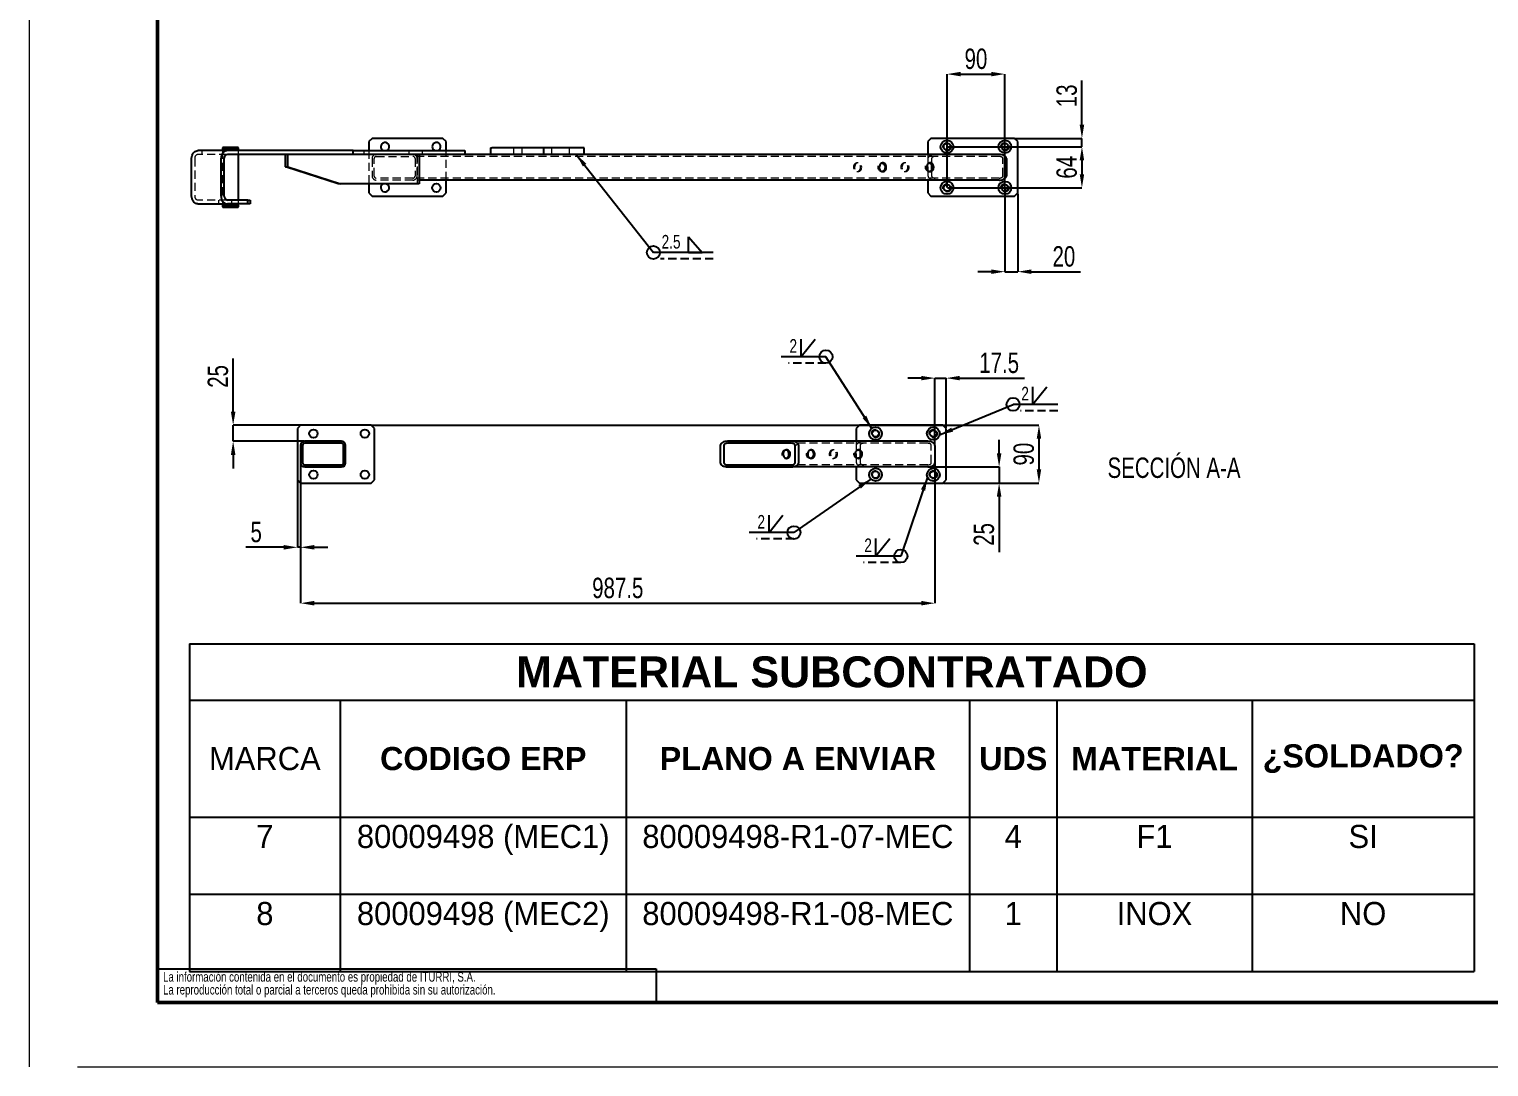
# Model space of a CAD drawing. Header units: millimetres. Extents: x -1584 to 1152, y -288 to 1444.
# Drawn here: x 0 to 227.2, y 0 to 161.5 of the extents above; entities that cross this region are included whole.
import ezdxf

# ---------------------------------------------------------------- set-up
doc = ezdxf.new("R2010")
doc.units = ezdxf.units.MM
doc.header["$PDSIZE"] = -1
doc.linetypes.add('HIDDEN', pattern=[1.905, 1.27, -0.635])
doc.layers.add('FORMATO', color=7, linetype='Continuous')
doc.layers.add('SLD-0', color=179, linetype='Continuous')
doc.styles.add('SLDTEXTSTYLE0', font='TXT', dxfattribs={"width": 0.75})
doc.dimstyles.new('SLDDIMSTYLE1', dxfattribs={"dimtxt": 0.18, "dimasz": 2.116667, "dimexe": 0, "dimexo": 0.0625, "dimgap": 0, "dimtad": 0, "dimtih": 1, "dimtoh": 1, "dimdec": 0, "dimrnd": 1e-09, "dimzin": 0, "dimdsep": 46, "dimtxsty": 'Standard', "dimsah": 1, "dimcen": 0.09, "dimadec": 0, "dimazin": 0, "dimtfac": 2.116667, "dimtdec": 0, "dimtofl": 0, "dimtmove": 0, "dimatfit": 3, "dimfxl": 1, "dimfrac": 2, "dimtolj": 1, "dimtzin": 0, "dimarcsym": 0})
doc.dimstyles.new('SLDDIMSTYLE2', dxfattribs={"dimtxt": 3.175, "dimasz": 2.116667, "dimexe": 0, "dimexo": 0.0625, "dimgap": 0.79375, "dimtad": 1, "dimdec": 1, "dimlfac": 10, "dimrnd": 1e-09, "dimzin": 12, "dimdsep": 46, "dimtxsty": 'SLDTEXTSTYLE0', "dimsah": 1, "dimcen": 0.09, "dimadec": 0, "dimazin": 3, "dimtfac": 1, "dimtdec": 1, "dimtofl": 0, "dimtmove": 0, "dimatfit": 3, "dimfxl": 1, "dimfrac": 2, "dimtolj": 1, "dimtzin": 12, "dimarcsym": 0})
doc.dimstyles.new('SLDDIMSTYLE3', dxfattribs={"dimtxt": 3.175, "dimasz": 2.116667, "dimexe": 0, "dimexo": 0.0625, "dimgap": 0.79375, "dimtad": 1, "dimdec": 1, "dimlfac": 10, "dimrnd": 1e-09, "dimzin": 12, "dimdsep": 46, "dimtxsty": 'SLDTEXTSTYLE0', "dimsah": 1, "dimcen": 0.09, "dimadec": 0, "dimazin": 3, "dimtfac": 1, "dimtdec": 1, "dimtmove": 0, "dimatfit": 0, "dimfxl": 1, "dimfrac": 2, "dimtolj": 1, "dimtzin": 12, "dimarcsym": 0})
pattern_1 = [(45, (-46.55, 38.568), (-13.4704, 13.4704), []), (45, (-42.06, 38.568), (-13.4704, 13.4704), []), (45, (-37.57, 38.568), (-13.4704, 13.4704), []), (45, (-33.08, 38.568), (-13.4704, 13.4704), [])]

# ---------------------------------------------------------------- blocks, each defined once
blk = doc.blocks.new('SW_NOTE_0_5')
at = {"layer": 'SLD-0', "color": 0, "char_height": 1.5, "attachment_point": 1, "style": 'SLDTEXTSTYLE0'}
for s, insert in [('La información contenida en el documento es propiedad de ITURRI, S.A.', (0, 1.93)), ('La reproducción total o parcial a terceros queda prohibida sin su autorización.', (0, -0.07))]:
    blk.add_mtext(s, dxfattribs=dict(at, insert=insert))
blk = doc.blocks.new('_D_10')
at = {"layer": 'Defpoints', "color": 0, "transparency": 16777216}
for p in [(142.89, 143.18), (142.89, 136.78), (163.89, 136.78)]:
    blk.add_point(p, dxfattribs=at)
at = {"layer": 'FORMATO', "color": 0, "lineweight": -2, "transparency": 16777216}
for p, q in [((142.95, 143.18), (163.89, 143.18)), ((163.89, 141.06), (163.89, 138.9)), ((142.95, 136.78), (163.89, 136.78))]:
    blk.add_line(p, q, dxfattribs=at)
at = {"layer": 'FORMATO', "color": 0, "transparency": 16777216}
for points in [[(163.54, 141.06), (164.24, 141.06), (163.89, 143.18)], [(163.54, 138.9), (164.24, 138.9), (163.89, 136.78)]]:
    blk.add_solid(points, dxfattribs=at)
at = {"layer": 'FORMATO', "color": 0, "transparency": 16777216, "insert": (159.92, 139.98), "char_height": 3.175, "attachment_point": 2, "rotation": 90, "style": 'SLDTEXTSTYLE0'}
blk.add_mtext('\\A1;64', dxfattribs=at)
blk = doc.blocks.new('_D_11')
at = {"layer": 'Defpoints', "color": 0, "transparency": 16777216}
for p in [(151.89, 154.48), (142.89, 136.78), (151.89, 136.78)]:
    blk.add_point(p, dxfattribs=at)
at = {"layer": 'FORMATO', "color": 0, "lineweight": -2, "transparency": 16777216}
for p, q in [((142.89, 136.84), (142.89, 154.48)), ((145.01, 154.48), (149.77, 154.48)), ((151.89, 136.84), (151.89, 154.48))]:
    blk.add_line(p, q, dxfattribs=at)
at = {"layer": 'FORMATO', "color": 0, "transparency": 16777216}
for points in [[(145.01, 154.83), (145.01, 154.13), (142.89, 154.48)], [(149.77, 154.83), (149.77, 154.13), (151.89, 154.48)]]:
    blk.add_solid(points, dxfattribs=at)
at = {"layer": 'FORMATO', "color": 0, "transparency": 16777216, "insert": (147.39, 158.45), "char_height": 3.175, "attachment_point": 2, "style": 'SLDTEXTSTYLE0'}
blk.add_mtext('\\A1;90', dxfattribs=at)
blk = doc.blocks.new('_D_12')
at = {"layer": 'Defpoints', "color": 0, "transparency": 16777216}
for p in [(151.89, 136.78), (153.89, 135.98), (153.89, 123.73)]:
    blk.add_point(p, dxfattribs=at)
at = {"layer": 'FORMATO', "color": 0, "lineweight": -2, "transparency": 16777216}
for p, q in [((151.89, 136.72), (151.89, 123.73)), ((153.89, 135.92), (153.89, 123.73)), ((149.77, 123.73), (147.66, 123.73)), ((151.89, 123.73), (153.89, 123.73)), ((156.01, 123.73), (163.66, 123.73))]:
    blk.add_line(p, q, dxfattribs=at)
at = {"layer": 'FORMATO', "color": 0, "transparency": 16777216}
for points in [[(149.77, 124.08), (149.77, 123.38), (151.89, 123.73)], [(156.01, 124.08), (156.01, 123.38), (153.89, 123.73)]]:
    blk.add_solid(points, dxfattribs=at)
at = {"layer": 'FORMATO', "color": 0, "transparency": 16777216, "insert": (161.08, 127.7), "char_height": 3.175, "attachment_point": 2, "style": 'SLDTEXTSTYLE0'}
blk.add_mtext('\\A1;20', dxfattribs=at)
blk = doc.blocks.new('_D_13')
at = {"layer": 'Defpoints', "color": 0, "transparency": 16777216}
for p in [(142.89, 143.18), (153.39, 144.48), (163.89, 144.48)]:
    blk.add_point(p, dxfattribs=at)
at = {"layer": 'FORMATO', "color": 0, "lineweight": -2, "transparency": 16777216}
for p, q in [((163.89, 146.6), (163.89, 153.48)), ((142.95, 143.18), (163.89, 143.18)), ((153.45, 144.48), (163.89, 144.48)), ((163.89, 143.18), (163.89, 144.48)), ((163.89, 141.06), (163.89, 138.95))]:
    blk.add_line(p, q, dxfattribs=at)
at = {"layer": 'FORMATO', "color": 0, "transparency": 16777216}
for points in [[(163.54, 146.6), (164.24, 146.6), (163.89, 144.48)], [(163.54, 141.06), (164.24, 141.06), (163.89, 143.18)]]:
    blk.add_solid(points, dxfattribs=at)
at = {"layer": 'FORMATO', "color": 0, "transparency": 16777216, "insert": (159.92, 151.09), "char_height": 3.175, "attachment_point": 2, "rotation": 90, "style": 'SLDTEXTSTYLE0'}
blk.add_mtext('\\A1;13', dxfattribs=at)
blk = doc.blocks.new('SW_SYMBOL_WELD_FILL')
at = {"layer": 'FORMATO', "color": 0}
for p, q in [((100, 0), (100, 900)), ((100, 900), (900, 0)), ((100, 0), (900, 0))]:
    blk.add_line(p, q, dxfattribs=at)
blk = doc.blocks.new('SW_WELDSYMBOL_7')
at = {"layer": 'FORMATO', "color": 0}
blk.add_line((9.31, 0), (0, 0), dxfattribs=at)
at = {"layer": 'FORMATO', "color": 0, "linetype": 'HIDDEN'}
blk.add_line((9.31, -1), (1.13, -1), dxfattribs=at)
at = {"layer": 'FORMATO', "color": 0}
blk.add_circle((0, 0), 1.02, dxfattribs=at)
at = {"layer": 'FORMATO', "color": 0, "xscale": 0.0027037109375, "yscale": 0.0027037109375, "zscale": 0.0027037109375}
blk.add_blockref('SW_SYMBOL_WELD_FILL', (5.18, 0.01), dxfattribs=at)
at = {"layer": 'FORMATO', "color": 0, "insert": (1.28, 2.73), "char_height": 2.117, "attachment_point": 1, "style": 'SLDTEXTSTYLE0'}
blk.add_mtext('2.5', dxfattribs=at)
blk = doc.blocks.new('_D_14')
at = {"layer": 'Defpoints', "color": 0, "transparency": 16777216}
for p in [(142.75, 107.17), (142.75, 99.34), (141, 96.7)]:
    blk.add_point(p, dxfattribs=at)
at = {"layer": 'FORMATO', "color": 0, "lineweight": -2, "transparency": 16777216}
for p, q in [((138.88, 107.17), (136.77, 107.17)), ((141, 96.77), (141, 107.17)), ((141, 107.17), (142.75, 107.17)), ((142.75, 99.41), (142.75, 107.17)), ((144.87, 107.17), (154.97, 107.17))]:
    blk.add_line(p, q, dxfattribs=at)
at = {"layer": 'FORMATO', "color": 0, "transparency": 16777216}
for points in [[(138.88, 107.52), (138.88, 106.82), (141, 107.17)], [(144.87, 107.52), (144.87, 106.82), (142.75, 107.17)]]:
    blk.add_solid(points, dxfattribs=at)
at = {"layer": 'FORMATO', "color": 0, "transparency": 16777216, "insert": (151, 111.14), "char_height": 3.175, "attachment_point": 2, "style": 'SLDTEXTSTYLE0'}
blk.add_mtext('\\A1;17.5', dxfattribs=at)
blk = doc.blocks.new('_D_15')
at = {"layer": 'Defpoints', "color": 0, "transparency": 16777216}
for p in [(42.25, 93.98), (41.75, 91.34), (41.75, 80.84)]:
    blk.add_point(p, dxfattribs=at)
at = {"layer": 'FORMATO', "color": 0, "lineweight": -2, "transparency": 16777216}
for p, q in [((42.25, 93.92), (42.25, 80.84)), ((41.75, 91.28), (41.75, 80.84)), ((39.64, 80.84), (33.75, 80.84)), ((42.25, 80.84), (41.75, 80.84)), ((44.37, 80.84), (46.49, 80.84))]:
    blk.add_line(p, q, dxfattribs=at)
at = {"layer": 'FORMATO', "color": 0, "transparency": 16777216}
for points in [[(39.64, 81.2), (39.64, 80.49), (41.75, 80.84)], [(44.37, 81.2), (44.37, 80.49), (42.25, 80.84)]]:
    blk.add_solid(points, dxfattribs=at)
at = {"layer": 'FORMATO', "color": 0, "transparency": 16777216, "insert": (35.34, 84.81), "char_height": 3.175, "attachment_point": 2, "style": 'SLDTEXTSTYLE0'}
blk.add_mtext('\\A1;5', dxfattribs=at)
blk = doc.blocks.new('_D_16')
at = {"layer": 'Defpoints', "color": 0, "transparency": 16777216}
for p in [(31.75, 99.84), (42.25, 99.84), (42.89, 97.34)]:
    blk.add_point(p, dxfattribs=at)
at = {"layer": 'FORMATO', "color": 0, "lineweight": -2, "transparency": 16777216}
for p, q in [((31.75, 101.96), (31.75, 110.21)), ((42.19, 99.84), (31.75, 99.84)), ((31.75, 97.34), (31.75, 99.84)), ((42.83, 97.34), (31.75, 97.34)), ((31.75, 95.23), (31.75, 93.11))]:
    blk.add_line(p, q, dxfattribs=at)
at = {"layer": 'FORMATO', "color": 0, "transparency": 16777216}
for points in [[(31.4, 101.96), (32.11, 101.96), (31.75, 99.84)], [(31.4, 95.23), (32.11, 95.23), (31.75, 97.34)]]:
    blk.add_solid(points, dxfattribs=at)
at = {"layer": 'FORMATO', "color": 0, "transparency": 16777216, "insert": (27.78, 107.43), "char_height": 3.175, "attachment_point": 2, "rotation": 90, "style": 'SLDTEXTSTYLE0'}
blk.add_mtext('\\A1;25', dxfattribs=at)
blk = doc.blocks.new('_D_17')
at = {"layer": 'Defpoints', "color": 0, "transparency": 16777216}
for p in [(42.25, 93.98), (141, 93.98), (141, 72.14)]:
    blk.add_point(p, dxfattribs=at)
at = {"layer": 'FORMATO', "color": 0, "lineweight": -2, "transparency": 16777216}
for p, q in [((42.25, 93.92), (42.25, 72.14)), ((141, 93.92), (141, 72.14)), ((44.37, 72.14), (138.88, 72.14))]:
    blk.add_line(p, q, dxfattribs=at)
at = {"layer": 'FORMATO', "color": 0, "transparency": 16777216}
for points in [[(44.37, 72.5), (44.37, 71.79), (42.25, 72.14)], [(138.88, 72.5), (138.88, 71.79), (141, 72.14)]]:
    blk.add_solid(points, dxfattribs=at)
at = {"layer": 'FORMATO', "color": 0, "transparency": 16777216, "insert": (91.63, 76.11), "char_height": 3.175, "attachment_point": 2, "style": 'SLDTEXTSTYLE0'}
blk.add_mtext('\\A1;987.5', dxfattribs=at)
blk = doc.blocks.new('_D_18')
at = {"layer": 'Defpoints', "color": 0, "transparency": 16777216}
for p in [(53.25, 99.84), (142.25, 90.84), (157.2, 90.84)]:
    blk.add_point(p, dxfattribs=at)
at = {"layer": 'FORMATO', "color": 0, "lineweight": -2, "transparency": 16777216}
for p, q in [((53.32, 99.84), (157.2, 99.84)), ((157.2, 97.73), (157.2, 92.96)), ((142.32, 90.84), (157.2, 90.84))]:
    blk.add_line(p, q, dxfattribs=at)
at = {"layer": 'FORMATO', "color": 0, "transparency": 16777216}
for points in [[(156.85, 97.73), (157.55, 97.73), (157.2, 99.84)], [(156.85, 92.96), (157.55, 92.96), (157.2, 90.84)]]:
    blk.add_solid(points, dxfattribs=at)
at = {"layer": 'FORMATO', "color": 0, "transparency": 16777216, "insert": (153.23, 95.34), "char_height": 3.175, "attachment_point": 2, "rotation": 90, "style": 'SLDTEXTSTYLE0'}
blk.add_mtext('\\A1;90', dxfattribs=at)
blk = doc.blocks.new('_D_19')
at = {"layer": 'Defpoints', "color": 0, "transparency": 16777216}
for p in [(139.88, 93.34), (142.25, 90.84), (151, 90.84)]:
    blk.add_point(p, dxfattribs=at)
at = {"layer": 'FORMATO', "color": 0, "lineweight": -2, "transparency": 16777216}
for p, q in [((151, 95.46), (151, 97.58)), ((139.95, 93.34), (151, 93.34)), ((151, 93.34), (151, 90.84)), ((142.32, 90.84), (151, 90.84)), ((151, 88.73), (151, 80.06))]:
    blk.add_line(p, q, dxfattribs=at)
at = {"layer": 'FORMATO', "color": 0, "transparency": 16777216}
for points in [[(150.64, 95.46), (151.35, 95.46), (151, 93.34)], [(150.64, 88.73), (151.35, 88.73), (151, 90.84)]]:
    blk.add_solid(points, dxfattribs=at)
at = {"layer": 'FORMATO', "color": 0, "transparency": 16777216, "insert": (147.03, 82.84), "char_height": 3.175, "attachment_point": 2, "rotation": 90, "style": 'SLDTEXTSTYLE0'}
blk.add_mtext('\\A1;25', dxfattribs=at)
blk = doc.blocks.new('SW_SYMBOL_WELD_BUSB')
at = {"layer": 'FORMATO', "color": 0}
for q in [(200, 1000), (1000, 1000)]:
    blk.add_line((200, 0), q, dxfattribs=at)
blk = doc.blocks.new('SW_WELDSYMBOL_8')
at = {"layer": 'FORMATO', "color": 0}
blk.add_line((0, 0), (-6.96, 0), dxfattribs=at)
at = {"layer": 'FORMATO', "color": 0, "linetype": 'HIDDEN'}
blk.add_line((0, -1), (-5.83, -1), dxfattribs=at)
at = {"layer": 'FORMATO', "color": 0}
blk.add_circle((0, 0), 1.02, dxfattribs=at)
at = {"layer": 'FORMATO', "color": 0, "xscale": 0.0027037109375, "yscale": 0.0027037109375, "zscale": 0.0027037109375}
blk.add_blockref('SW_SYMBOL_WELD_BUSB', (-4.41, 0.01), dxfattribs=at)
at = {"layer": 'FORMATO', "color": 0, "insert": (-5.68, 2.73), "char_height": 2.12, "attachment_point": 1, "style": 'SLDTEXTSTYLE0'}
blk.add_mtext('2', dxfattribs=at)
blk = doc.blocks.new('SW_WELDSYMBOL_9')
at = {"layer": 'FORMATO', "color": 0}
blk.add_line((0, 0), (-6.96, 0), dxfattribs=at)
at = {"layer": 'FORMATO', "color": 0, "linetype": 'HIDDEN'}
blk.add_line((0, -1), (-5.83, -1), dxfattribs=at)
at = {"layer": 'FORMATO', "color": 0}
blk.add_circle((0, 0), 1.02, dxfattribs=at)
at = {"layer": 'FORMATO', "color": 0, "xscale": 0.0027037109375, "yscale": 0.0027037109375, "zscale": 0.0027037109375}
blk.add_blockref('SW_SYMBOL_WELD_BUSB', (-4.41, 0.01), dxfattribs=at)
at = {"layer": 'FORMATO', "color": 0, "insert": (-5.68, 2.73), "char_height": 2.12, "attachment_point": 1, "style": 'SLDTEXTSTYLE0'}
blk.add_mtext('2', dxfattribs=at)
blk = doc.blocks.new('SW_WELDSYMBOL_10')
at = {"layer": 'FORMATO', "color": 0}
blk.add_line((6.96, 0), (0, 0), dxfattribs=at)
at = {"layer": 'FORMATO', "color": 0, "linetype": 'HIDDEN'}
blk.add_line((6.96, -1), (1.13, -1), dxfattribs=at)
at = {"layer": 'FORMATO', "color": 0}
blk.add_circle((0, 0), 1.02, dxfattribs=at)
at = {"layer": 'FORMATO', "color": 0, "xscale": 0.0027037109375, "yscale": 0.0027037109375, "zscale": 0.0027037109375}
blk.add_blockref('SW_SYMBOL_WELD_BUSB', (2.55, 0.01), dxfattribs=at)
at = {"layer": 'FORMATO', "color": 0, "insert": (1.28, 2.73), "char_height": 2.12, "attachment_point": 1, "style": 'SLDTEXTSTYLE0'}
blk.add_mtext('2', dxfattribs=at)
blk = doc.blocks.new('SW_WELDSYMBOL_11')
at = {"layer": 'FORMATO', "color": 0}
blk.add_line((0, 0), (-6.96, 0), dxfattribs=at)
at = {"layer": 'FORMATO', "color": 0, "linetype": 'HIDDEN'}
blk.add_line((0, -1), (-5.83, -1), dxfattribs=at)
at = {"layer": 'FORMATO', "color": 0}
blk.add_circle((0, 0), 1.02, dxfattribs=at)
at = {"layer": 'FORMATO', "color": 0, "xscale": 0.0027037109375, "yscale": 0.0027037109375, "zscale": 0.0027037109375}
blk.add_blockref('SW_SYMBOL_WELD_BUSB', (-4.41, 0.01), dxfattribs=at)
at = {"layer": 'FORMATO', "color": 0, "insert": (-5.68, 2.73), "char_height": 2.12, "attachment_point": 1, "style": 'SLDTEXTSTYLE0'}
blk.add_mtext('2', dxfattribs=at)
blk = doc.blocks.new('*T60')
at = {"color": 0, "linetype": 'ByBlock', "lineweight": -2, "transparency": 16777216}
for p, q in [((0, 0), (200.01, 0)), ((0, 0), (0, -50.98)), ((200.01, 0), (200.01, -50.98)), ((0, -8.8), (200.01, -8.8)), ((23.5, -8.8), (23.5, -50.98)), ((67.99, -8.8), (67.99, -50.98)), ((121.47, -8.8), (121.47, -50.98)), ((135.05, -8.8), (135.05, -50.98)), ((165.45, -8.8), (165.45, -50.98)), ((0, -26.98), (200.01, -26.98)), ((0, -38.98), (200.01, -38.98)), ((0, -50.98), (200.01, -50.98))]:
    blk.add_line(p, q, dxfattribs=at)
at = {"color": 0, "transparency": 16777216}
for s, insert, char_height, width, attachment_point in [('{\\fArial|b1|i0|c0|p34;MATERIAL SUBCONTRATADO}', (100.01, -4.4), 4.8, 197.6112, 5), ('{\\fArial|b1|i0|c0|p34;¿SOLDADO?}', (182.73, -17.89), 3.6, 32.1606, 5), ('MARCA', (11.75, -17.89), 3.6, 21.102, 5), ('{\\fArial|b1|i0|c0|p34;CODIGO ERP}', (45.75, -17.89), 3.6, 42.0924, 5), ('{\\fArial|b1|i0|c0|p34;PLANO A ENVIAR}', (94.73, -17.89), 3.6, 51.0757, 5), ('{\\fArial|b1|i0|c0|p34;UDS}', (128.26, -17.89), 3.6, 11.1776, 5), ('{\\fArial|b1|i0|c0|p34;MATERIAL}', (150.25, -17.89), 3.6, 28.0029, 5), ('7', (11.75, -28.18), 3.6, 21.102, 2), ('80009498 (MEC1)', (45.75, -28.18), 3.6, 42.0924, 2), ('80009498-R1-07-MEC', (94.73, -28.18), 3.6, 51.0757, 2), ('4', (128.26, -28.18), 3.6, 11.1776, 2), ('F1', (150.25, -28.18), 3.6, 28.0029, 2), ('SI', (182.73, -28.18), 3.6, 32.1606, 2), ('8', (11.75, -40.18), 3.6, 21.102, 2), ('80009498 (MEC2)', (45.75, -40.18), 3.6, 42.0924, 2), ('80009498-R1-08-MEC', (94.73, -40.18), 3.6, 51.0757, 2), ('1', (128.26, -40.18), 3.6, 11.1776, 2), ('INOX', (150.25, -40.18), 3.6, 28.0029, 2), ('NO', (182.73, -40.18), 3.6, 32.1606, 2)]:
    blk.add_mtext(s, dxfattribs=dict(at, insert=insert, char_height=char_height, width=width, attachment_point=attachment_point))

msp = doc.modelspace()

# ---------------------------------------------------------------- hatches: boundary and pattern name
at = {"layer": 'FORMATO', "linetype": 'Continuous', "lineweight": 18}
h = msp.add_hatch(dxfattribs=at)
h.set_pattern_fill('DIN 201 ACERO Y ACERO-HIERRO FUNDI', color=256, style=0, pattern_type=2)
h.set_pattern_definition(pattern_1)
edge = h.paths.add_edge_path(flags=0)
edge.add_line((42.89353, 93.343284), (48.61353, 93.343284))
edge.add_arc((48.61353, 93.983284), 0.64, 270, 360)
edge.add_line((49.25353, 93.983284), (49.25353, 96.703284))
edge.add_arc((48.61353, 96.703284), 0.64, 0, 90)
edge.add_line((48.61353, 97.343284), (42.89353, 97.343284))
edge.add_arc((42.89353, 96.703284), 0.64, 90, 180)
edge.add_line((42.25353, 96.703284), (42.25353, 93.983284))
edge.add_arc((42.89353, 93.983284), 0.64, 180, 270)
edge = h.paths.add_edge_path(flags=0)
edge.add_arc((48.61353, 96.703284), 0.32, 0, 90, ccw=False)
edge.add_line((48.93353, 96.703284), (48.93353, 93.983284))
edge.add_arc((48.61353, 93.983284), 0.32, 270, 360, ccw=False)
edge.add_line((48.61353, 93.663284), (42.89353, 93.663284))
edge.add_arc((42.89353, 93.983284), 0.32, 180, 270, ccw=False)
edge.add_line((42.57353, 93.983284), (42.57353, 96.703284))
edge.add_arc((42.89353, 96.703284), 0.32, 90, 180, ccw=False)
edge.add_line((42.89353, 97.023284), (48.61353, 97.023284))
h = msp.add_hatch(dxfattribs=at)
h.set_pattern_fill('DIN 201 ACERO Y ACERO-HIERRO FUNDI', color=256, style=0, pattern_type=2)
h.set_pattern_definition(pattern_1)
edge = h.paths.add_edge_path(flags=0)
edge.add_line((108.705491, 93.343284), (118.678006, 93.343284))
edge.add_ellipse((118.678006, 93.983284), major_axis=(-1.115806, 0), ratio=0.5735764364, start_angle=90, end_angle=180)
edge.add_line((119.793812, 93.983284), (119.793812, 96.703284))
edge.add_ellipse((118.678006, 96.703284), major_axis=(-1.115806, 0), ratio=0.5735764364, start_angle=180, end_angle=270)
edge.add_line((118.678006, 97.343284), (108.705491, 97.343284))
edge.add_ellipse((108.705491, 96.703284), major_axis=(-1.115806, 0), ratio=0.5735764364, start_angle=270, end_angle=360)
edge.add_line((107.589685, 96.703284), (107.589685, 93.983284))
edge.add_ellipse((108.705491, 93.983284), major_axis=(-1.115806, 0), ratio=0.5735764364, start_angle=360, end_angle=450)
edge = h.paths.add_edge_path(flags=0)
edge.add_ellipse((108.705491, 96.703284), major_axis=(-0.557903, 0), ratio=0.5735764364, start_angle=270, end_angle=360, ccw=False)
edge.add_line((108.705491, 97.023284), (118.678006, 97.023284))
edge.add_ellipse((118.678006, 96.703284), major_axis=(-0.557903, 0), ratio=0.5735764364, start_angle=180, end_angle=270, ccw=False)
edge.add_line((119.235909, 96.703284), (119.235909, 93.983284))
edge.add_ellipse((118.678006, 93.983284), major_axis=(-0.557903, 0), ratio=0.5735764364, start_angle=90, end_angle=180, ccw=False)
edge.add_line((118.678006, 93.663284), (108.705491, 93.663284))
edge.add_ellipse((108.705491, 93.983284), major_axis=(-0.557903, 0), ratio=0.5735764364, start_angle=0, end_angle=90, ccw=False)
edge.add_line((108.147588, 93.983284), (108.147588, 96.703284))

# ---------------------------------------------------------------- linework, layer by layer
at = {"color": 7, "linetype": 'Continuous', "lineweight": 18}
for p, q in [((0, 297), (0, -0.001349)), ((7.530618, 0), (420, 0))]:
    msp.add_line(p, q, dxfattribs=at)
at = {"color": 7, "linetype": 'Continuous', "lineweight": 50}
for q in [(20, 287), (410, 10)]:
    msp.add_line((20, 10), q, dxfattribs=at)
at = {"color": 7, "linetype": 'Continuous', "lineweight": 25}
for p, q in [((53.389862, 144.480243), (52.889862, 143.980243)), ((52.889862, 143.980243), (52.889862, 142.580243)), ((64.389862, 144.480243), (53.389862, 144.480243)), ((64.889862, 143.980243), (64.389862, 144.480243)), ((64.889862, 142.580243), (64.889862, 143.980243)), ((140.389862, 144.480243), (139.889862, 143.980243)), ((139.889862, 143.980243), (139.889862, 141.980243)), ((153.389862, 144.480243), (140.389862, 144.480243)), ((153.889862, 143.980243), (153.389862, 144.480243)), ((153.889862, 135.980243), (153.889862, 143.980243)), ((25.290859, 135.480243), (25.290859, 141.380243)), ((30.862453, 142.580243), (26.273841, 142.580243)), ((29.87947, 135.480243), (29.87947, 141.380243)), ((30.203264, 143.130243), (30.103264, 143.030243)), ((30.103264, 143.030243), (30.103264, 142.760243)), ((32.603264, 143.030243), (30.103264, 143.030243)), ((32.603264, 142.760243), (30.103264, 142.760243)), ((30.103264, 142.630243), (30.103264, 142.580243)), ((32.603264, 142.630243), (30.103264, 142.630243)), ((30.158264, 142.760243), (30.158264, 142.630243)), ((30.203264, 143.130243), (32.503264, 143.130243)), ((30.370962, 135.480243), (30.370962, 141.380243)), ((50.420236, 142.580243), (30.862453, 142.580243)), ((50.420236, 141.980243), (30.862453, 141.980243)), ((32.603264, 143.030243), (32.503264, 143.130243)), ((32.548264, 142.630243), (32.548264, 142.760243)), ((32.603264, 142.760243), (32.603264, 143.030243)), ((32.603264, 142.580243), (32.603264, 142.630243)), ((32.603264, 134.880243), (32.603264, 141.980243)), ((39.911061, 140.059735), (39.911061, 141.980243)), ((40.255207, 140.059735), (40.255207, 141.980243)), ((50.420236, 141.980243), (50.420236, 142.580243)), ((50.420236, 142.580243), (67.80502, 142.580243)), ((67.80502, 141.980243), (50.420236, 141.980243)), ((60.734008, 141.980243), (60.734008, 137.380243)), ((67.80502, 142.580243), (67.80502, 141.980243)), ((75.096361, 141.980243), (67.80502, 141.980243)), ((71.841143, 142.980243), (71.841143, 141.980243)), ((71.841143, 142.980243), (72.021991, 142.980243)), ((75.46345, 142.980243), (72.021991, 142.980243)), ((75.46345, 141.980243), (75.096361, 141.980243)), ((86.378362, 142.980243), (75.46345, 142.980243)), ((86.378362, 141.980243), (75.46345, 141.980243)), ((86.378362, 141.980243), (86.378362, 142.980243)), ((151.019085, 141.980243), (86.378362, 141.980243)), ((152.134891, 141.340243), (152.134891, 138.620243)), ((39.911061, 140.059735), (40.255207, 140.059735)), ((48.102582, 137.380243), (39.911061, 140.059735)), ((40.255207, 140.059735), (48.446727, 137.380243)), ((140.488667, 140.426258), (140.488667, 139.534228)), ((48.446727, 137.380243), (48.102582, 137.380243)), ((60.734008, 137.380243), (48.446727, 137.380243)), ((52.889862, 137.380243), (52.889862, 135.980243)), ((151.019085, 137.980243), (60.734008, 137.980243)), ((64.889862, 135.980243), (64.889862, 137.980243)), ((139.889862, 137.980243), (139.889862, 135.980243)), ((26.273841, 134.280243), (30.862453, 134.280243)), ((30.103264, 134.280243), (30.103264, 134.230243)), ((32.603264, 134.230243), (30.103264, 134.230243)), ((30.103264, 134.100243), (30.103264, 133.830243)), ((32.603264, 134.100243), (30.103264, 134.100243)), ((30.158264, 134.230243), (30.158264, 134.100243)), ((34.057146, 134.880243), (30.862453, 134.880243)), ((34.057146, 134.280243), (30.862453, 134.280243)), ((32.548264, 134.100243), (32.548264, 134.230243)), ((32.603264, 134.230243), (32.603264, 134.280243)), ((32.603264, 133.830243), (32.603264, 134.100243)), ((34.057146, 134.280243), (34.057146, 134.880243)), ((34.057146, 134.880243), (34.425509, 134.880243)), ((34.425509, 134.280243), (34.057146, 134.280243)), ((34.425509, 134.880243), (34.425509, 134.280243)), ((52.889862, 135.980243), (53.389862, 135.480243)), ((53.389862, 135.480243), (64.389862, 135.480243)), ((64.389862, 135.480243), (64.889862, 135.980243)), ((139.889862, 135.980243), (140.389862, 135.480243)), ((140.389862, 135.480243), (153.389862, 135.480243)), ((153.389862, 135.480243), (153.889862, 135.980243)), ((30.103264, 133.830243), (30.203264, 133.730243)), ((30.103264, 133.830243), (32.603264, 133.830243)), ((32.503264, 133.730243), (30.203264, 133.730243)), ((32.503264, 133.730243), (32.603264, 133.830243)), ((42.25353, 99.843284), (41.75353, 99.343284)), ((41.75353, 99.343284), (41.75353, 91.343284)), ((53.25353, 99.843284), (42.25353, 99.843284)), ((53.75353, 99.343284), (53.25353, 99.843284)), ((53.75353, 91.343284), (53.75353, 99.343284)), ((129.25353, 99.843284), (128.75353, 99.343284)), ((128.75353, 99.343284), (128.75353, 97.343284)), ((142.25353, 99.843284), (129.25353, 99.843284)), ((142.75353, 99.343284), (142.25353, 99.843284)), ((142.75353, 91.343284), (142.75353, 99.343284)), ((42.25353, 96.703284), (42.25353, 93.983284)), ((42.57353, 96.703284), (42.57353, 93.983284)), ((48.61353, 97.343284), (42.89353, 97.343284)), ((48.61353, 97.023284), (42.89353, 97.023284)), ((48.93353, 93.983284), (48.93353, 96.703284)), ((49.25353, 93.983284), (49.25353, 96.703284)), ((107.589685, 96.703284), (107.589685, 93.983284)), ((108.147588, 96.703284), (108.147588, 93.983284)), ((118.678006, 97.343284), (108.705491, 97.343284)), ((118.678006, 97.023284), (108.705491, 97.023284)), ((139.882753, 97.343284), (118.678006, 97.343284)), ((119.235909, 93.983284), (119.235909, 96.703284)), ((119.793812, 93.983284), (119.793812, 96.703284)), ((129.352334, 95.789299), (129.352334, 94.897269)), ((140.998559, 96.703284), (140.998559, 93.983284)), ((42.89353, 93.663284), (48.61353, 93.663284)), ((42.89353, 93.343284), (48.61353, 93.343284)), ((108.705491, 93.663284), (118.678006, 93.663284)), ((108.705491, 93.343284), (118.678006, 93.343284)), ((139.882753, 93.343284), (118.678006, 93.343284)), ((128.75353, 93.343284), (128.75353, 91.343284)), ((41.75353, 91.343284), (42.25353, 90.843284)), ((53.25353, 90.843284), (53.75353, 91.343284)), ((128.75353, 91.343284), (129.25353, 90.843284)), ((142.25353, 90.843284), (142.75353, 91.343284)), ((42.25353, 90.843284), (53.25353, 90.843284)), ((129.25353, 90.843284), (142.25353, 90.843284))]:
    msp.add_line(p, q, dxfattribs=at)
at = {"color": 7, "linetype": 'HIDDEN', "lineweight": 18}
for p, q in [((25.78235, 141.380243), (25.78235, 135.480243)), ((30.862453, 141.980243), (26.273841, 141.980243)), ((26.929163, 141.980243), (26.929163, 142.580243)), ((30.103264, 142.580243), (30.103264, 134.280243)), ((30.103264, 142.580243), (30.103264, 141.980243)), ((32.603264, 141.980243), (32.603264, 142.580243)), ((32.603264, 141.980243), (32.603264, 142.580243)), ((52.157006, 141.980243), (52.157006, 142.580243)), ((52.889862, 142.580243), (52.889862, 137.380243)), ((53.389862, 141.340243), (53.389862, 138.620243)), ((53.709862, 138.620243), (53.709862, 141.340243)), ((54.029862, 141.660243), (59.749862, 141.660243)), ((59.119798, 142.580243), (59.119798, 141.980243)), ((60.069862, 141.340243), (60.069862, 138.620243)), ((60.389862, 141.980243), (60.389862, 137.380243)), ((151.019085, 141.660243), (60.389862, 141.660243)), ((60.389862, 138.620243), (60.389862, 141.340243)), ((61.208891, 141.980243), (61.208891, 142.580243)), ((64.889862, 137.980243), (64.889862, 142.580243)), ((75.402389, 142.980243), (75.402389, 141.980243)), ((76.752389, 141.980243), (76.752389, 142.980243)), ((79.9893, 142.980243), (79.9893, 141.980243)), ((80.099091, 142.980243), (80.099091, 141.980243)), ((81.3393, 141.980243), (81.3393, 142.980243)), ((84.099091, 141.980243), (84.099091, 142.980243)), ((139.889862, 141.980243), (139.889862, 137.980243)), ((139.930764, 138.620243), (139.930764, 141.340243)), ((140.488667, 141.340243), (140.488667, 140.426258)), ((151.576988, 138.620243), (151.576988, 141.340243)), ((129.053328, 140.655243), (128.869783, 140.655243)), ((128.869783, 139.305243), (129.053328, 139.305243)), ((132.701274, 140.655243), (132.793046, 140.645881)), ((132.884818, 140.655243), (132.701274, 140.655243)), ((132.701274, 139.305243), (132.884818, 139.305243)), ((136.425696, 140.655243), (136.242152, 140.655243)), ((136.242152, 139.305243), (136.425696, 139.305243)), ((140.073642, 140.655243), (140.165414, 140.645881)), ((140.257187, 140.655243), (140.073642, 140.655243)), ((140.073642, 139.305243), (140.257187, 139.305243)), ((140.488667, 139.534228), (140.488667, 138.620243)), ((59.749862, 138.300243), (54.029862, 138.300243)), ((59.749862, 137.980243), (54.029862, 137.980243)), ((151.019085, 138.300243), (60.389862, 138.300243)), ((60.734008, 137.980243), (60.389862, 137.980243)), ((30.862453, 134.880243), (26.273841, 134.880243)), ((29.468534, 134.880243), (29.468534, 134.280243)), ((30.103264, 134.880243), (30.103264, 134.280243)), ((31.557627, 134.280243), (31.557627, 134.880243)), ((32.603264, 134.280243), (32.603264, 134.880243)), ((32.603264, 134.280243), (32.603264, 134.880243)), ((117.916995, 96.018284), (117.733451, 96.018284)), ((139.882753, 97.023284), (118.678006, 97.023284)), ((121.564941, 96.018284), (121.656714, 96.008922)), ((121.748486, 96.018284), (121.564941, 96.018284)), ((125.289364, 96.018284), (125.105819, 96.018284)), ((128.75353, 97.343284), (128.75353, 93.343284)), ((128.794431, 93.983284), (128.794431, 96.703284)), ((128.93731, 96.018284), (129.029082, 96.008922)), ((129.120854, 96.018284), (128.93731, 96.018284)), ((129.352334, 96.703284), (129.352334, 95.789299)), ((140.440656, 93.983284), (140.440656, 96.703284)), ((117.733451, 94.668284), (117.825223, 94.677647)), ((117.733451, 94.668284), (117.916995, 94.668284)), ((139.882753, 93.663284), (118.678006, 93.663284)), ((121.564941, 94.668284), (121.748486, 94.668284)), ((125.105819, 94.668284), (125.289364, 94.668284)), ((128.93731, 94.668284), (129.120854, 94.668284)), ((129.352334, 94.897269), (129.352334, 93.983284))]:
    msp.add_line(p, q, dxfattribs=at)
at = {"color": 7, "linetype": 'Continuous', "lineweight": 25, "flags": 128}
for points in [[(25.290859, 141.380243), (25.305793, 141.588621), (25.35014, 141.790667), (25.422554, 141.980243), (25.520833, 142.151588), (25.641992, 142.299496), (25.78235, 142.419474), (25.937641, 142.507874), (26.103148, 142.562012), (26.273841, 142.580243)], [(30.862453, 142.580243), (30.69176, 142.562012), (30.526253, 142.507874), (30.370962, 142.419474), (30.230604, 142.299496), (30.109445, 142.151588), (30.011165, 141.980243), (29.938751, 141.790667), (29.894404, 141.588621), (29.87947, 141.380243)], [(132.884818, 139.305243), (133.012332, 139.323438), (133.132972, 139.377041), (133.240233, 139.463163), (133.328334, 139.577161), (133.392525, 139.712889), (133.429346, 139.863031), (133.43681, 140.019491), (133.414517, 140.173835), (133.363668, 140.317743), (133.287003, 140.443456), (133.188657, 140.544197), (133.073931, 140.614536), (132.949009, 140.650679), (132.820627, 140.650679), (132.695706, 140.614536), (132.580979, 140.544197), (132.482633, 140.443456), (132.405969, 140.317743), (132.355119, 140.173835), (132.332826, 140.019491), (132.340291, 139.863031), (132.377111, 139.712889), (132.441302, 139.577161), (132.529403, 139.463163), (132.636665, 139.377041), (132.757304, 139.323438), (132.884818, 139.305243)], [(132.793046, 140.645881), (132.828788, 140.637048), (132.949427, 140.583445), (133.056689, 140.497323), (133.14479, 140.383325), (133.208981, 140.247597), (133.245801, 140.097456), (133.253266, 139.940995), (133.230973, 139.786651), (133.180123, 139.642743), (133.103459, 139.51703), (133.005112, 139.416289), (132.890386, 139.345951), (132.793046, 139.314605)], [(140.257187, 139.305243), (140.3847, 139.323438), (140.50534, 139.377041), (140.612602, 139.463163), (140.700703, 139.577161), (140.764894, 139.712889), (140.801714, 139.863031), (140.809179, 140.019491), (140.786885, 140.173835), (140.736036, 140.317743), (140.659372, 140.443456), (140.561025, 140.544197), (140.446299, 140.614536), (140.321378, 140.650679), (140.192996, 140.650679), (140.068074, 140.614536), (139.953348, 140.544197), (139.855002, 140.443456), (139.778337, 140.317743), (139.727488, 140.173835), (139.705194, 140.019491), (139.712659, 139.863031), (139.74948, 139.712889), (139.813671, 139.577161), (139.901772, 139.463163), (140.009033, 139.377041), (140.129673, 139.323438), (140.257187, 139.305243)], [(140.165414, 140.645881), (140.201156, 140.637048), (140.321796, 140.583445), (140.429057, 140.497323), (140.517158, 140.383325), (140.581349, 140.247597), (140.61817, 140.097456), (140.625634, 139.940995), (140.603341, 139.786651), (140.552492, 139.642743), (140.475827, 139.51703), (140.377481, 139.416289), (140.262755, 139.345951), (140.165414, 139.314605)], [(26.273841, 134.280243), (26.103148, 134.298474), (25.937641, 134.352612), (25.78235, 134.441013), (25.641992, 134.56099), (25.520833, 134.708898), (25.422554, 134.880243), (25.35014, 135.069819), (25.305793, 135.271865), (25.290859, 135.480243)], [(29.87947, 135.480243), (29.894404, 135.271865), (29.938751, 135.069819), (30.011165, 134.880243), (30.109445, 134.708898), (30.230604, 134.56099), (30.370962, 134.441013), (30.526253, 134.352612), (30.69176, 134.298474), (30.862453, 134.280243)], [(117.916995, 94.668284), (118.044509, 94.686479), (118.165149, 94.740082), (118.27241, 94.826204), (118.360511, 94.940202), (118.424702, 95.07593), (118.461523, 95.226072), (118.468987, 95.382532), (118.446694, 95.536877), (118.395845, 95.680784), (118.31918, 95.806497), (118.220834, 95.907239), (118.106108, 95.977577), (117.981186, 96.01372), (117.852804, 96.01372), (117.727883, 95.977577), (117.613157, 95.907239), (117.51481, 95.806497), (117.438146, 95.680784), (117.387296, 95.536877), (117.365003, 95.382532), (117.372468, 95.226072), (117.409288, 95.07593), (117.473479, 94.940202), (117.56158, 94.826204), (117.668842, 94.740082), (117.789481, 94.686479), (117.916995, 94.668284)], [(117.825223, 94.677647), (117.860965, 94.686479), (117.981604, 94.740082), (118.088866, 94.826204), (118.176967, 94.940202), (118.241158, 95.07593), (118.277978, 95.226072), (118.285443, 95.382532), (118.26315, 95.536877), (118.2123, 95.680784), (118.135636, 95.806497), (118.037289, 95.907239), (117.922563, 95.977577), (117.825223, 96.008922)], [(121.748486, 94.668284), (121.876, 94.686479), (121.996639, 94.740082), (122.103901, 94.826204), (122.192002, 94.940202), (122.256193, 95.07593), (122.293013, 95.226072), (122.300478, 95.382532), (122.278185, 95.536877), (122.227335, 95.680784), (122.150671, 95.806497), (122.052325, 95.907239), (121.937598, 95.977577), (121.812677, 96.01372), (121.684295, 96.01372), (121.559373, 95.977577), (121.444647, 95.907239), (121.346301, 95.806497), (121.269636, 95.680784), (121.218787, 95.536877), (121.196494, 95.382532), (121.203958, 95.226072), (121.240779, 95.07593), (121.30497, 94.940202), (121.393071, 94.826204), (121.500332, 94.740082), (121.620972, 94.686479), (121.748486, 94.668284)], [(121.656714, 96.008922), (121.692455, 96.00009), (121.813095, 95.946486), (121.920356, 95.860364), (122.008457, 95.746366), (122.072648, 95.610638), (122.109469, 95.460497), (122.116934, 95.304037), (122.09464, 95.149692), (122.043791, 95.005784), (121.967126, 94.880071), (121.86878, 94.77933), (121.754054, 94.708992), (121.656714, 94.677647)], [(129.120854, 94.668284), (129.248368, 94.686479), (129.369008, 94.740082), (129.476269, 94.826204), (129.56437, 94.940202), (129.628561, 95.07593), (129.665382, 95.226072), (129.672846, 95.382532), (129.650553, 95.536877), (129.599704, 95.680784), (129.523039, 95.806497), (129.424693, 95.907239), (129.309967, 95.977577), (129.185045, 96.01372), (129.056663, 96.01372), (128.931742, 95.977577), (128.817016, 95.907239), (128.718669, 95.806497), (128.642005, 95.680784), (128.591155, 95.536877), (128.568862, 95.382532), (128.576327, 95.226072), (128.613147, 95.07593), (128.677338, 94.940202), (128.765439, 94.826204), (128.872701, 94.740082), (128.99334, 94.686479), (129.120854, 94.668284)], [(129.029082, 96.008922), (129.064824, 96.00009), (129.185463, 95.946486), (129.292725, 95.860364), (129.380826, 95.746366), (129.445017, 95.610638), (129.481837, 95.460497), (129.489302, 95.304037), (129.467009, 95.149692), (129.416159, 95.005784), (129.339495, 94.880071), (129.241148, 94.77933), (129.126422, 94.708992), (129.029082, 94.677647)]]:
    msp.add_lwpolyline(points, dxfattribs=at)
at = {"color": 7, "linetype": 'HIDDEN', "lineweight": 18, "flags": 128}
for points in [[(128.869783, 139.305243), (128.997297, 139.323438), (129.117937, 139.377041), (129.225198, 139.463163), (129.313299, 139.577161), (129.37749, 139.712889), (129.414311, 139.863031), (129.421775, 140.019491), (129.399482, 140.173835), (129.348633, 140.317743), (129.271968, 140.443456), (129.173622, 140.544197), (129.058896, 140.614536), (128.933974, 140.650679), (128.805592, 140.650679), (128.680671, 140.614536), (128.565944, 140.544197), (128.467598, 140.443456), (128.390934, 140.317743), (128.340084, 140.173835), (128.317791, 140.019491), (128.325256, 139.863031), (128.362076, 139.712889), (128.426267, 139.577161), (128.514368, 139.463163), (128.62163, 139.377041), (128.742269, 139.323438), (128.869783, 139.305243)], [(129.053328, 139.305243), (129.180841, 139.323438), (129.301481, 139.377041), (129.408743, 139.463163), (129.496844, 139.577161), (129.561035, 139.712889), (129.597855, 139.863031), (129.60532, 140.019491), (129.583026, 140.173835), (129.532177, 140.317743), (129.455513, 140.443456), (129.357166, 140.544197), (129.24244, 140.614536), (129.117519, 140.650679), (128.989137, 140.650679), (128.864215, 140.614536), (128.749489, 140.544197), (128.651143, 140.443456), (128.574478, 140.317743), (128.523629, 140.173835), (128.501335, 140.019491), (128.5088, 139.863031), (128.545621, 139.712889), (128.609812, 139.577161), (128.697913, 139.463163), (128.805174, 139.377041), (128.925814, 139.323438), (129.053328, 139.305243)], [(132.793046, 139.314605), (132.765465, 139.309807), (132.637083, 139.309807), (132.512161, 139.345951), (132.397435, 139.416289), (132.299089, 139.51703), (132.222424, 139.642743), (132.171575, 139.786651), (132.149282, 139.940995), (132.156746, 140.097456), (132.193567, 140.247597), (132.257758, 140.383325), (132.345859, 140.497323), (132.45312, 140.583445), (132.57376, 140.637048), (132.701274, 140.655243), (132.701274, 140.655243)], [(136.242152, 139.305243), (136.369665, 139.323438), (136.490305, 139.377041), (136.597567, 139.463163), (136.685668, 139.577161), (136.749859, 139.712889), (136.786679, 139.863031), (136.794144, 140.019491), (136.77185, 140.173835), (136.721001, 140.317743), (136.644337, 140.443456), (136.54599, 140.544197), (136.431264, 140.614536), (136.306343, 140.650679), (136.177961, 140.650679), (136.053039, 140.614536), (135.938313, 140.544197), (135.839967, 140.443456), (135.763302, 140.317743), (135.712453, 140.173835), (135.690159, 140.019491), (135.697624, 139.863031), (135.734444, 139.712889), (135.798635, 139.577161), (135.886737, 139.463163), (135.993998, 139.377041), (136.114638, 139.323438), (136.242152, 139.305243)], [(136.425696, 139.305243), (136.55321, 139.323438), (136.673849, 139.377041), (136.781111, 139.463163), (136.869212, 139.577161), (136.933403, 139.712889), (136.970223, 139.863031), (136.977688, 140.019491), (136.955395, 140.173835), (136.904545, 140.317743), (136.827881, 140.443456), (136.729535, 140.544197), (136.614808, 140.614536), (136.489887, 140.650679), (136.361505, 140.650679), (136.236584, 140.614536), (136.121857, 140.544197), (136.023511, 140.443456), (135.946847, 140.317743), (135.895997, 140.173835), (135.873704, 140.019491), (135.881169, 139.863031), (135.917989, 139.712889), (135.98218, 139.577161), (136.070281, 139.463163), (136.177543, 139.377041), (136.298182, 139.323438), (136.425696, 139.305243)], [(140.165414, 139.314605), (140.137833, 139.309807), (140.009451, 139.309807), (139.88453, 139.345951), (139.769803, 139.416289), (139.671457, 139.51703), (139.594793, 139.642743), (139.543943, 139.786651), (139.52165, 139.940995), (139.529115, 140.097456), (139.565935, 140.247597), (139.630126, 140.383325), (139.718227, 140.497323), (139.825489, 140.583445), (139.946128, 140.637048), (140.073642, 140.655243), (140.073642, 140.655243)], [(117.825223, 96.008922), (117.797642, 96.01372), (117.66926, 96.01372), (117.544338, 95.977577), (117.429612, 95.907239), (117.331266, 95.806497), (117.254601, 95.680784), (117.203752, 95.536877), (117.181459, 95.382532), (117.188923, 95.226072), (117.225744, 95.07593), (117.289935, 94.940202), (117.378036, 94.826204), (117.485297, 94.740082), (117.605937, 94.686479), (117.733451, 94.668284), (117.733451, 94.668284)], [(121.656714, 94.677647), (121.629132, 94.672848), (121.50075, 94.672848), (121.375829, 94.708992), (121.261103, 94.77933), (121.162756, 94.880071), (121.086092, 95.005784), (121.035243, 95.149692), (121.012949, 95.304037), (121.020414, 95.460497), (121.057234, 95.610638), (121.121425, 95.746366), (121.209526, 95.860364), (121.316788, 95.946486), (121.437427, 96.00009), (121.564941, 96.018284), (121.564941, 96.018284)], [(125.105819, 94.668284), (125.233333, 94.686479), (125.353973, 94.740082), (125.461234, 94.826204), (125.549335, 94.940202), (125.613526, 95.07593), (125.650347, 95.226072), (125.657811, 95.382532), (125.635518, 95.536877), (125.584669, 95.680784), (125.508004, 95.806497), (125.409658, 95.907239), (125.294932, 95.977577), (125.17001, 96.01372), (125.041628, 96.01372), (124.916707, 95.977577), (124.80198, 95.907239), (124.703634, 95.806497), (124.62697, 95.680784), (124.57612, 95.536877), (124.553827, 95.382532), (124.561292, 95.226072), (124.598112, 95.07593), (124.662303, 94.940202), (124.750404, 94.826204), (124.857666, 94.740082), (124.978305, 94.686479), (125.105819, 94.668284)], [(125.289364, 94.668284), (125.416878, 94.686479), (125.537517, 94.740082), (125.644779, 94.826204), (125.73288, 94.940202), (125.797071, 95.07593), (125.833891, 95.226072), (125.841356, 95.382532), (125.819063, 95.536877), (125.768213, 95.680784), (125.691549, 95.806497), (125.593202, 95.907239), (125.478476, 95.977577), (125.353555, 96.01372), (125.225173, 96.01372), (125.100251, 95.977577), (124.985525, 95.907239), (124.887179, 95.806497), (124.810514, 95.680784), (124.759665, 95.536877), (124.737371, 95.382532), (124.744836, 95.226072), (124.781657, 95.07593), (124.845848, 94.940202), (124.933949, 94.826204), (125.04121, 94.740082), (125.16185, 94.686479), (125.289364, 94.668284)], [(129.029082, 94.677647), (129.001501, 94.672848), (128.873119, 94.672848), (128.748197, 94.708992), (128.633471, 94.77933), (128.535125, 94.880071), (128.45846, 95.005784), (128.407611, 95.149692), (128.385318, 95.304037), (128.392782, 95.460497), (128.429603, 95.610638), (128.493794, 95.746366), (128.581895, 95.860364), (128.689156, 95.946486), (128.809796, 96.00009), (128.93731, 96.018284), (128.93731, 96.018284)]]:
    msp.add_lwpolyline(points, dxfattribs=at)
at = {"color": 7, "linetype": 'Continuous', "lineweight": 25}
for centre, radius in [((142.889862, 143.180243), 1), ((142.889862, 143.180243), 0.525), ((151.889862, 143.180243), 1), ((151.889862, 143.180243), 0.525), ((63.389862, 136.780243), 0.65), ((142.889862, 136.780243), 1), ((142.889862, 136.780243), 0.525), ((151.889862, 136.780243), 1), ((151.889862, 136.780243), 0.525), ((44.25353, 98.543284), 0.65), ((52.25353, 98.543284), 0.65), ((131.75353, 98.543284), 1), ((131.75353, 98.543284), 0.525), ((140.75353, 98.543284), 1), ((140.75353, 98.543284), 0.525), ((44.25353, 92.143284), 0.65), ((52.25353, 92.143284), 0.65), ((131.75353, 92.143284), 1), ((131.75353, 92.143284), 0.525), ((140.75353, 92.143284), 1), ((140.75353, 92.143284), 0.525)]:
    msp.add_circle(centre, radius, dxfattribs=at)
at = {"color": 7, "linetype": 'HIDDEN', "lineweight": 18}
for centre in [(142.889862, 143.180243), (151.889862, 143.180243), (142.889862, 136.780243), (151.889862, 136.780243), (131.75353, 98.543284), (140.75353, 98.543284), (131.75353, 92.143284), (140.75353, 92.143284)]:
    msp.add_circle(centre, 0.65, dxfattribs=at)
at = {"color": 7, "linetype": 'Continuous', "lineweight": 25}
for centre, radius, start, end in [((55.389862, 143.180243), 0.65, 292.61986495, 180), ((55.389862, 143.180243), 0.65, 180, 247.38013505), ((63.389862, 143.180243), 0.65, 292.61986495, 180), ((63.389862, 143.180243), 0.65, 180, 247.38013505), ((30.922696, 141.429592), 0.553937, 96.24354639, 185.1110738), ((55.389862, 136.780243), 0.65, 180, 67.38013505), ((55.389862, 136.780243), 0.65, 112.61986495, 180), ((30.922696, 135.430895), 0.553937, 174.8889262, 263.75645361), ((42.89353, 96.703284), 0.64, 90, 180), ((42.89353, 96.703284), 0.32, 90, 180), ((48.61353, 96.703284), 0.64, 0, 90), ((48.61353, 96.703284), 0.32, 360, 90), ((42.89353, 93.983284), 0.64, 180, 270), ((42.89353, 93.983284), 0.32, 180, 270), ((48.61353, 93.983284), 0.64, 270, 0), ((48.61353, 93.983284), 0.32, 270, 0)]:
    msp.add_arc(centre, radius, start, end, dxfattribs=at)
at = {"color": 7, "linetype": 'HIDDEN', "lineweight": 18}
for centre, radius, start, end in [((26.334085, 141.429592), 0.553937, 96.24354639, 185.1110738), ((54.029862, 141.340243), 0.64, 90, 180), ((54.029862, 141.340243), 0.32, 90, 180), ((55.389862, 143.180243), 0.65, 247.38013505, 292.61986495), ((59.749862, 141.340243), 0.64, 0, 90), ((59.749862, 141.340243), 0.32, 360, 90), ((63.389862, 143.180243), 0.65, 247.38013505, 292.61986495), ((54.029862, 138.620243), 0.64, 180, 270), ((54.029862, 138.620243), 0.32, 180, 270), ((59.749862, 138.620243), 0.64, 270, 0), ((59.749862, 138.620243), 0.32, 270, 0), ((55.389862, 136.780243), 0.65, 67.38013505, 112.61986495), ((26.334085, 135.430895), 0.553937, 174.8889262, 263.75645361)]:
    msp.add_arc(centre, radius, start, end, dxfattribs=at)
for centre, major_axis, start_param, end_param in [((141.04657, 141.340243), (-1.115806, 0), 4.7123889804, 6.2831853072), ((141.04657, 141.340243), (-0.557903, 0), 4.7123889804, 6.2831853072), ((151.019085, 141.340243), (-0.557903, 0), 3.1415926536, 4.7123889804), ((141.04657, 138.620243), (-1.115806, 0), 0, 1.5707963268), ((141.04657, 138.620243), (-0.557903, 0), 0, 1.5707963268), ((151.019085, 138.620243), (-0.557903, 0), 1.5707963268, 3.1415926536), ((129.910237, 96.703284), (-1.115806, 0), 4.7123889804, 6.2831853072), ((129.910237, 96.703284), (-0.557903, 0), 4.7123889804, 6.2831853072), ((139.882753, 96.703284), (-0.557903, 0), 3.1415926536, 4.7123889804), ((129.910237, 93.983284), (-1.115806, 0), 0, 1.5707963268), ((129.910237, 93.983284), (-0.557903, 0), 0, 1.5707963268), ((139.882753, 93.983284), (-0.557903, 0), 1.5707963268, 3.1415926536)]:
    msp.add_ellipse(centre, major_axis=major_axis, ratio=0.5735764364, start_param=start_param, end_param=end_param, dxfattribs=at)
at = {"color": 7, "linetype": 'Continuous', "lineweight": 25}
for centre, major_axis, start_param, end_param in [((151.019085, 141.340243), (-1.115806, 0), 3.1415926536, 4.7123889804), ((151.019085, 138.620243), (-1.115806, 0), 1.5707963268, 3.1415926536), ((108.705491, 96.703284), (-1.115806, 0), 4.7123889804, 6.2831853072), ((108.705491, 96.703284), (-0.557903, 0), 4.7123889804, 6.2831853072), ((118.678006, 96.703284), (-1.115806, 0), 3.1415926536, 4.7123889804), ((118.678006, 96.703284), (-0.557903, 0), 3.1415926536, 4.7123889804), ((139.882753, 96.703284), (-1.115806, 0), 3.1415926536, 4.7123889804), ((108.705491, 93.983284), (-1.115806, 0), 0, 1.5707963268), ((108.705491, 93.983284), (-0.557903, 0), 0, 1.5707963268), ((118.678006, 93.983284), (-1.115806, 0), 1.5707963268, 3.1415926536), ((118.678006, 93.983284), (-0.557903, 0), 1.5707963268, 3.1415926536), ((139.882753, 93.983284), (-1.115806, 0), 1.5707963268, 3.1415926536)]:
    msp.add_ellipse(centre, major_axis=major_axis, ratio=0.5735764364, start_param=start_param, end_param=end_param, dxfattribs=at)
at = {"layer": 'SLD-0'}
for p, q in [((20.002218, 15.245155), (97.628673, 15.245155)), ((97.628673, 15.245155), (97.628673, 10))]:
    msp.add_line(p, q, dxfattribs=at)

# ---------------------------------------------------------------- block references
msp.add_blockref('*T60', (24.936271, 65.82998))
at = {"layer": 'FORMATO', "color": 7}
for name, p in [('SW_WELDSYMBOL_7', (97.172427, 126.71846)), ('SW_WELDSYMBOL_8', (124.040498, 110.505816)), ('SW_WELDSYMBOL_10', (153.174194, 103.086391)), ('SW_WELDSYMBOL_9', (119.051558, 83.135077)), ('SW_WELDSYMBOL_11', (135.689135, 79.483219))]:
    msp.add_blockref(name, p, dxfattribs=at)
at = {"layer": 'SLD-0'}
msp.add_blockref('SW_NOTE_0_5', (20.837834, 12.819204), dxfattribs=at)

# ---------------------------------------------------------------- texts
at = {"layer": 'FORMATO', "insert": (178.22855, 94.812594), "char_height": 3.175, "attachment_point": 2, "style": 'SLDTEXTSTYLE0'}
msp.add_mtext('SECCIÓN A-A', dxfattribs=at)

# ---------------------------------------------------------------- dimensions: what is measured, and where the dimension line sits
at = {"layer": 'FORMATO', "color": 7}
for base, p1, p2, dimstyle, picture, middle in [((151.889862, 154.480243), (142.889862, 136.780243), (151.889862, 136.780243), 'SLDDIMSTYLE2', '_D_11', (147.389862, 154.480243)), ((153.889862, 123.730243), (151.889862, 136.780243), (153.889862, 135.980243), 'SLDDIMSTYLE3', '_D_12', (161.084418, 123.730243)), ((142.75353, 107.169045), (140.998559, 96.703284), (142.75353, 99.343284), 'SLDDIMSTYLE3', '_D_14', (150.996618, 107.169045)), ((41.75353, 80.843284), (42.25353, 93.983284), (41.75353, 91.343284), 'SLDDIMSTYLE3', '_D_15', (35.339985, 80.843284))]:
    dim = msp.add_linear_dim(base=base, p1=p1, p2=p2, dimstyle=dimstyle, dxfattribs=at)
    dim.commit()
    dim.dimension.update_dxf_attribs({"geometry": picture, "text_midpoint": middle, "dimtype": 160})
for base, p1, p2, angle, dimstyle, picture, middle in [((163.889862, 144.480243), (142.889862, 143.180243), (153.389862, 144.480243), 90, 'SLDDIMSTYLE3', '_D_13', (163.889862, 151.094826)), ((163.889862, 136.780243), (142.889862, 143.180243), (142.889862, 136.780243), 90, 'SLDDIMSTYLE2', '_D_10', (163.889862, 139.980243)), ((31.75353, 99.843284), (42.89353, 97.343284), (42.25353, 99.843284), 90, 'SLDDIMSTYLE3', '_D_16', (31.75353, 107.429816)), ((157.198276, 90.843284), (53.25353, 99.843284), (142.25353, 90.843284), 90, 'SLDDIMSTYLE2', '_D_18', (157.198276, 95.343284)), ((150.996618, 90.843284), (139.882753, 93.343284), (142.25353, 90.843284), 90, 'SLDDIMSTYLE3', '_D_19', (150.996618, 82.839448)), ((140.998559, 72.143729), (42.25353, 93.983284), (140.998559, 93.983284), 0, 'SLDDIMSTYLE2', '_D_17', (91.626044, 72.143729))]:
    dim = msp.add_linear_dim(base=base, p1=p1, p2=p2, angle=angle, dimstyle=dimstyle, dxfattribs=at)
    dim.commit()
    dim.dimension.update_dxf_attribs({"geometry": picture, "text_midpoint": middle, "dimtype": 160})

# ---------------------------------------------------------------- leaders
for points in [[(85.162926, 141.980243), (97.172427, 126.71846)], [(131.167438, 99.353529), (124.040498, 110.505816)], [(141.732465, 98.339115), (153.174194, 103.086391)], [(131.018156, 91.465622), (119.051558, 83.135077)], [(139.836641, 91.744142), (135.689135, 79.483219)]]:
    msp.add_leader(points, dimstyle='SLDDIMSTYLE1', dxfattribs=at)

doc.saveas('drawing.dxf')
